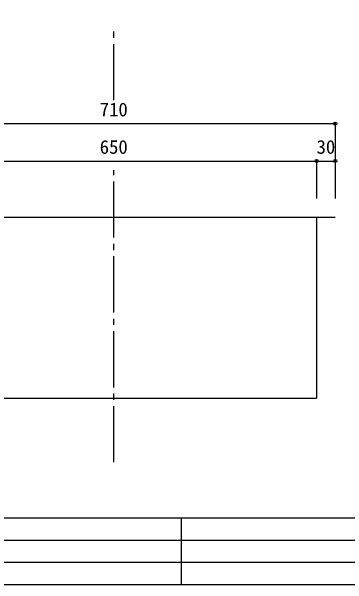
# Model space of a CAD drawing. Units: millimetres on the paper, enlarged 100 times, with parts at other scales. Extents: x -14200 to 14200, y -9940 to 9940.
# Drawn here: x -8814 to -3428, y -9940 to -757 of the extents above; entities that cross this region are included whole.
import ezdxf
from ezdxf.enums import TextEntityAlignment as Align

# ---------------------------------------------------------------- set-up
doc = ezdxf.new("R2010")
doc.units = ezdxf.units.MM
doc.header["$LTSCALE"] = 100
doc.header["$PDMODE"] = 32
doc.header["$PDSIZE"] = 50
doc.linetypes.add('CHAIN2', pattern=[12, 9, -1, 1, -1])
for name, color, linetype in [('0-0_0', 7, 'Continuous'), ('1-0', 7, 'Continuous'), ('1-8', 7, 'Continuous')]:
    doc.layers.add(name, color=color, linetype=linetype)
doc.styles.add('ＭＳ ゴシック', font='')
doc.styles.get('ＭＳ ゴシック').set_extended_font_data('MS Gothic')

msp = doc.modelspace()

# ---------------------------------------------------------------- linework, layer by layer
at = {"layer": '0-0_0'}
for p, q in [((-14200, -8873.5), (14200, -8873.5)), ((-6096.7, -8873.5), (-6096.7, -9940)), ((-11696.1, -9228.5), (-1065.3, -9228.5)), ((-11696.1, -9583.5), (-1065.3, -9583.5))]:
    msp.add_line(p, q, dxfattribs=at)
msp.add_lwpolyline([(-14200, -9940), (14200, -9940), (14200, 9940), (-14200, 9940)], close=True, dxfattribs=at)
at = {"layer": '1-0'}
for p, q in [((-10724.5, -4054.1), (-3624.5, -4054.1)), ((-3924.5, -4054.1), (-3924.5, -6954.1))]:
    msp.add_line(p, q, dxfattribs=at)
msp.add_lwpolyline([(-10424.5, -4054.1), (-10424.5, -6954.1), (-3924.5, -6954.1)], dxfattribs=at)
at = {"layer": '1-8', "linetype": 'CHAIN2'}
for p, q in [((-7174.5, -2180.1), (-7174.5, -997.4)), ((-7174.5, -7980.7), (-7174.5, -3301.4))]:
    msp.add_line(p, q, dxfattribs=at)
at = {"layer": '1-8'}
for p, q in [((-10724.5, -2554.1), (-3624.5, -2554.1)), ((-3624.5, -2554.1), (-3624.5, -3154.1)), ((-10424.5, -3154.1), (-3924.5, -3154.1)), ((-3924.5, -3154.1), (-3924.5, -3754.1)), ((-3924.5, -3154.1), (-3624.5, -3154.1)), ((-3624.5, -3154.1), (-3624.5, -3754.1))]:
    msp.add_line(p, q, dxfattribs=at)
for p in [(-3624.5, -2554.1), (-3924.5, -3154.1), (-3624.5, -3154.1)]:
    msp.add_point(p, dxfattribs=at)

# ---------------------------------------------------------------- texts
at = {"layer": '1-8', "style": 'ＭＳ ゴシック'}
for s, p in [('710', (-7399.5, -2504.1)), ('650', (-7399.5, -3104.1)), ('30', (-3924.5, -3104.1))]:
    msp.add_text(s, height=219.9, dxfattribs=at).set_placement(p, align=Align.BOTTOM_LEFT)

doc.saveas('drawing.dxf')
